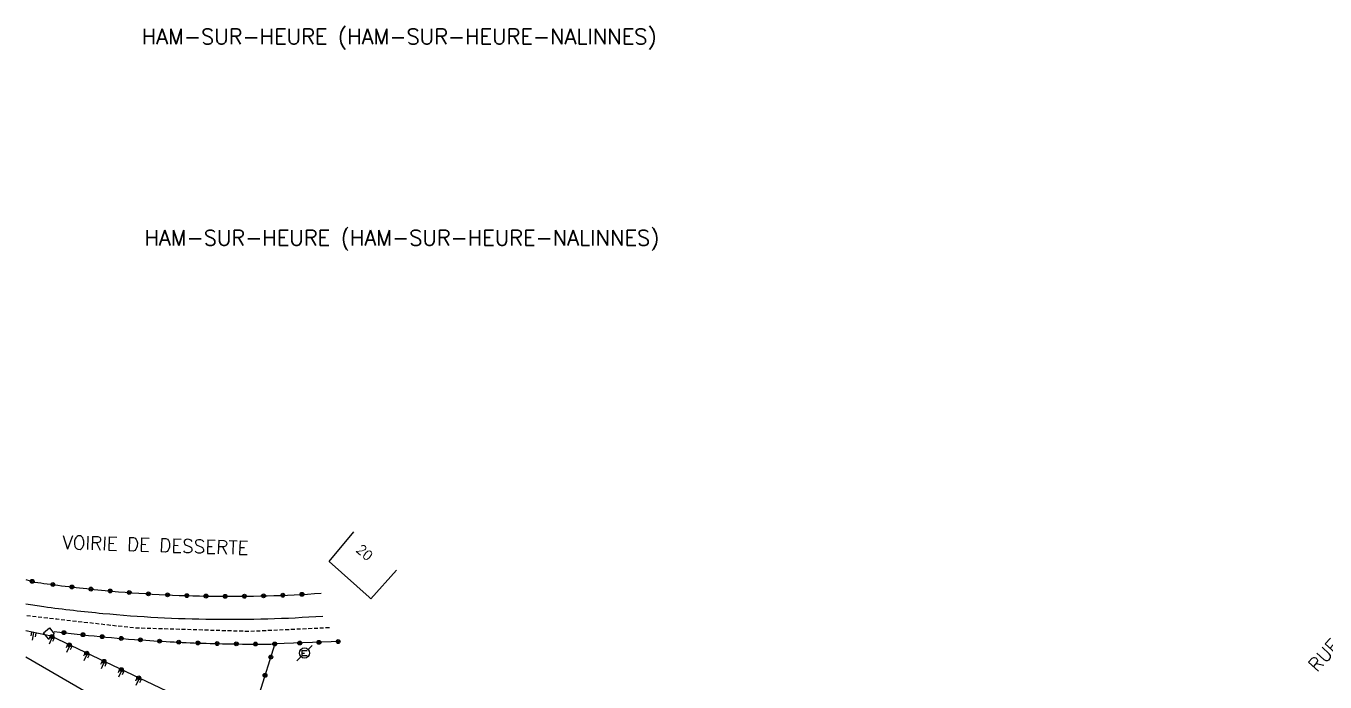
# Model space of a CAD drawing. Header units: millimetres. Extents: x 151000 to 152000, y 111999 to 113000.
# Drawn here: x 151000 to 151169.1, y 112429.1 to 112514.5 of the extents above; entities that cross this region are included whole.
import ezdxf
from ezdxf.enums import TextEntityAlignment as Align

# ---------------------------------------------------------------- set-up
doc = ezdxf.new("R2010")
doc.units = ezdxf.units.MM
doc.linetypes.add('DASHED', pattern=[0.75, 0.5, -0.25])
doc.layers.get('0').update_dxf_attribs({"linetype": 'CONTINUOUS'})
for name, color, linetype in [('W0001', 6, 'DASHED'), ('W0008', 7, 'CONTINUOUS'), ('W0100', 7, 'CONTINUOUS'), ('W0112', 1, 'DASHED'), ('W0211', 2, 'CONTINUOUS'), ('W0322', 7, 'CONTINUOUS'), ('W0471', 7, 'CONTINUOUS'), ('W0980', 7, 'CONTINUOUS'), ('W0989', 7, 'CONTINUOUS'), ('W0991', 7, 'CONTINUOUS')]:
    doc.layers.add(name, color=color, linetype=linetype)
doc.styles.get("Standard").update_dxf_attribs({"font": 'romans.shx', "width": 0.85})

# ---------------------------------------------------------------- blocks, each defined once
blk = doc.blocks.new('t322o')
at = {"color": 0, "linetype": 'Continuous'}
for radius in [0.25, 0.15]:
    blk.add_circle((0, 0), radius, dxfattribs=at)
blk = doc.blocks.new('t211o')
at = {"color": 0, "linetype": 'Continuous'}
for p, q in [((-0.29, 0.5), (-0.29, 0)), ((0, 1), (0, 0)), ((0.29, 0.5), (0.29, 0))]:
    blk.add_line(p, q, dxfattribs=at)
blk = doc.blocks.new('t112o')
at = {"color": 0, "linetype": 'Continuous'}
for p, q in [((-0.5, 0.5), (0.5, 0.5)), ((-0.5, -0.5), (-0.5, 0.5)), ((0.5, 0.5), (0.5, -0.5)), ((0.5, -0.5), (-0.5, -0.5))]:
    blk.add_line(p, q, dxfattribs=at)
blk = doc.blocks.new('T471')
for p, q in [((-0.333334, 0.333334), (-0.333334, -0.333334)), ((-0.333334, 0.333334), (0.333334, 0.333334)), ((-0.333334, 0), (0, 0)), ((0.500001, 0.500001), (1.000002, 1.000002)), ((-0.500001, -0.500001), (-1.000002, -1.000002)), ((-0.333334, -0.333334), (0.333334, -0.333334))]:
    blk.add_line(p, q)
blk.add_ellipse((0, 0), major_axis=(0.471405, 0.471405), ratio=1, start_param=5.4977871438, end_param=11.780972451)

msp = doc.modelspace()

# ---------------------------------------------------------------- linework, layer by layer
at = {"layer": 'W0001', "flags": 128}
msp.add_lwpolyline([(151039.49, 112436.17), (151029.08, 112435.69), (151014.12, 112436.14), (151004.02, 112437.28), (151000, 112437.75)], dxfattribs=at)
at = {"layer": 'W0008', "flags": 128}
for points in [[(151000, 112439.27, 0.003326), (151002.33, 112438.94, 0.010957), (151010.02, 112438.05, 0.020261), (151024.31, 112437.29, 0.020261), (151038.62, 112437.7)], [(151000, 112432.41), (151017.86, 112422.02), (151028.76, 112415.61, 0.010615), (151032.32, 112413.51, 0.01704), (151034.38, 112412.44, 0.000036), (151037.95, 112410.74, 0.000358), (151038.3, 112410.58, 0.000508), (151040.67, 112409.46, 0.000648), (151042.52, 112408.59, 0.021746), (151045.09, 112407.52, 0.013496), (151049.84, 112405.93, 0.002285), (151050.84, 112405.63, 0.000333), (151058.1, 112403.48, 0.003444), (151059.33, 112403.13, 0.001097), (151063.45, 112401.99), (151081.47, 112397.04), (151082.6, 112396.93)]]:
    msp.add_lwpolyline(points, format="xyb", dxfattribs=at)
at = {"layer": 'W0100', "flags": 128}
msp.add_lwpolyline([(151048.24, 112443.69), (151044.9, 112439.96), (151044.68, 112440.15), (151039.47, 112444.82), (151042.67, 112448.65)], dxfattribs=at)
at = {"layer": 'W0211', "flags": 128}
msp.add_lwpolyline([(151082.77, 112413.65), (151073.15, 112404.63), (151045.46, 112412.22), (151041.99, 112414.63), (151034.79, 112417.79), (151031.32, 112419.68), (151028.17, 112423.11), (151018.35, 112427.91), (151003.29, 112435.08), (151000, 112435.76)], dxfattribs=at)
at = {"layer": 'W0322', "flags": 128}
for points in [[(151000, 112442.44), (151001.12, 112442.13), (151001.12, 112442.13, 0.002345), (151002.74, 112441.9, 0.010957), (151010.3, 112441.03, 0.020261), (151024.35, 112440.28, 0.020261), (151038.42, 112440.68)], [(151003.66, 112435.71, 0.007125), (151009.63, 112435.04, 0.007125), (151015.61, 112434.55, 0.009956), (151023.99, 112434.14, 0.009956), (151032.38, 112434.07)]]:
    msp.add_lwpolyline(points, format="xyb", dxfattribs=at)
msp.add_lwpolyline([(151040.94, 112434.39), (151032.41, 112434.07), (151030.37, 112427.6), (151028.17, 112423.11), (151018.35, 112427.91), (151003.29, 112435.08)], dxfattribs=at)

# ---------------------------------------------------------------- block references
at = {"layer": 'W0112', "rotation": 309.3036811796682}
msp.add_blockref('t112o', (151002.98, 112435.45), dxfattribs=at)
at = {"layer": 'W0211'}
for p, rotation in [((151001.04, 112435.55), 168.30139856484), ((151003.47, 112434.99), 154.5446685978306), ((151005.73, 112433.92), 154.5446685978306), ((151007.99, 112432.84), 154.5446685978306), ((151010.24, 112431.77), 154.5446685978306), ((151012.5, 112430.69), 154.5446685978306), ((151014.76, 112429.62), 154.5446685978306)]:
    msp.add_blockref('t211o', p, dxfattribs=dict(at, rotation=rotation))
at = {"layer": 'W0322'}
for p, rotation in [((151000.81, 112442.22), 163.7492034531639), ((151003.5, 112441.8), 352.3954861282734), ((151005.98, 112441.49), 353.2200393119235), ((151008.46, 112441.21), 354.0445924955737), ((151010.95, 112440.97), 354.8691456792718), ((151013.44, 112440.76), 355.6936988628626), ((151015.93, 112440.59), 356.5182520464535), ((151018.43, 112440.46), 357.3428052300445), ((151020.93, 112440.36), 358.1673584136354), ((151023.43, 112440.3), 358.9919115972264), ((151025.93, 112440.27), 359.8164647809969), ((151028.43, 112440.28), 0.6410179645968697), ((151030.93, 112440.33), 1.465571148196972), ((151033.43, 112440.41), 2.290124331797074), ((151035.92, 112440.53), 3.114677515397124), ((151003.39, 112435.03), 154.5446685978306), ((151004.94, 112435.55), 173.1747989921454), ((151007.42, 112435.27), 173.8547674915315), ((151009.91, 112435.02), 174.53473599092), ((151012.4, 112434.79), 175.214704490306), ((151005.65, 112433.96), 154.5446685978306), ((151007.91, 112432.88), 154.5446685978306), ((151014.89, 112434.6), 175.8946729896918), ((151017.39, 112434.44), 176.5746414890784), ((151019.88, 112434.3), 177.2546099884652), ((151022.38, 112434.2), 177.934578487852), ((151024.88, 112434.12), 178.6145469872369), ((151027.38, 112434.08), 179.2945154866237), ((151029.88, 112434.06), 179.9744839860105), ((151032.38, 112434.07), 180.6544524853972), ((151035.63, 112434.19), 2.167468284250615), ((151038.13, 112434.28), 2.167468284250615), ((151040.63, 112434.38), 2.167468284250615), ((151010.16, 112431.81), 154.5446685978306), ((151031.88, 112432.37), 72.45083895881896), ((151012.42, 112430.73), 154.5446685978306), ((151014.68, 112429.66), 154.5446685978306), ((151031.12, 112429.99), 72.45083895881896)]:
    msp.add_blockref('t322o', p, dxfattribs=dict(at, rotation=rotation))
at = {"layer": 'W0471'}
msp.add_blockref('T471', (151036.26, 112432.89), dxfattribs=at)

# ---------------------------------------------------------------- texts
at = {"layer": 'W0980'}
for p in [(151048.59, 112512.95), (151048.94, 112486.78)]:
    msp.add_text('HAM-SUR-HEURE (HAM-SUR-HEURE-NALINNES)', height=2, dxfattribs=at).set_placement(p, align=Align.MIDDLE)
at = {"layer": 'W0989'}
for s, rotation, p in [('RUE TERNE AU THYM', 47.6778, (151175.66, 112439.96)), ('VOIRIE DE DESSERTE', 358.1993, (151016.85, 112446.94))]:
    msp.add_text(s, height=1.75, rotation=rotation, dxfattribs=at).set_placement(p, align=Align.MIDDLE)
at = {"layer": 'W0991'}
msp.add_text('20', height=1.25, rotation=318.213, dxfattribs=at).set_placement((151044.08, 112445.98), align=Align.MIDDLE)

doc.saveas('drawing.dxf')
